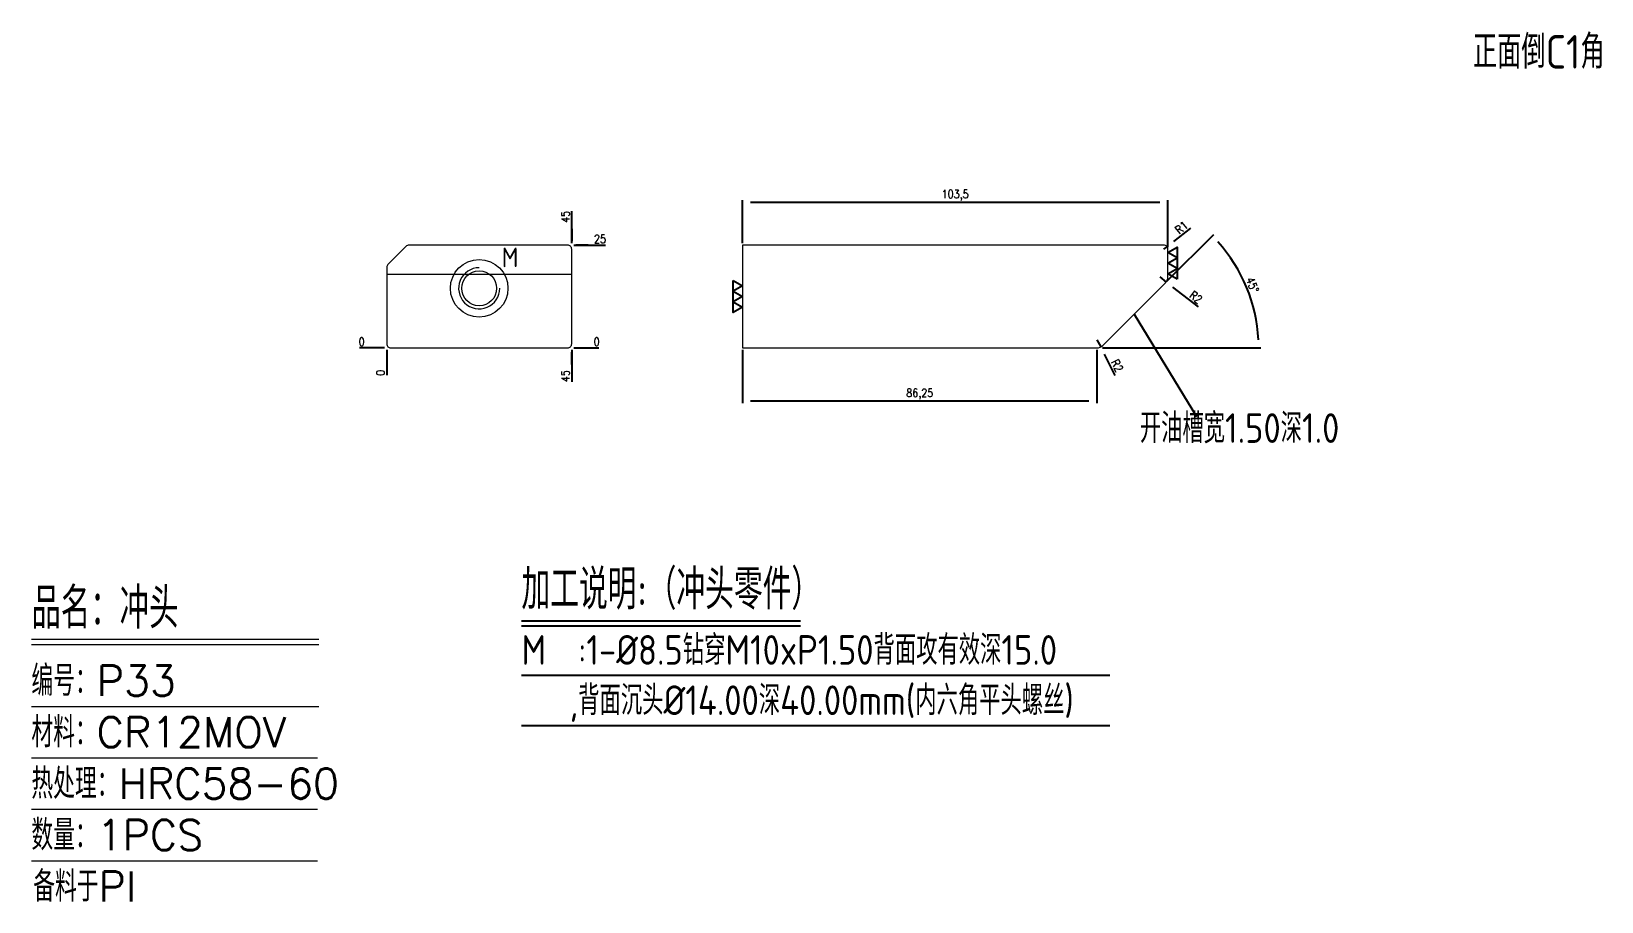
# Model space of a CAD drawing. Header units: millimetres. Extents: x 96586 to 96968, y 9286 to 9498.
import ezdxf
from ezdxf.enums import TextEntityAlignment as Align

# ---------------------------------------------------------------- set-up
doc = ezdxf.new("R2010")
doc.units = ezdxf.units.MM
doc.linetypes.add('DASHED', pattern=[0])
for name, color, linetype in [('DIM', 4, 'Continuous'), ('PUNCH', 2, 'Continuous'), ('TEXT', 4, 'Continuous')]:
    doc.layers.add(name, color=color, linetype=linetype)
doc.styles.add('chinesef_fs', font='simplex.shx', dxfattribs={"bigfont": 'gbcbig.shx'})
doc.styles.add('gbenor', font='gbenor.shx', dxfattribs={"bigfont": 'gbcbig.shx'})
doc.styles.get("Standard").update_dxf_attribs({"font": 'txt.shx', "width": 0.85, "bigfont": 'ctxt.shx'})
doc.dimstyles.new('T-2-WX', dxfattribs={"dimtxt": 2, "dimasz": 2, "dimexe": 0.5, "dimexo": 0.5, "dimgap": 0.5, "dimtad": 1, "dimtxsty": 'Standard', "dimblk": 'OPEN30', "dimcen": 0, "dimazin": 3, "dimtfac": 1, "dimtmove": 0, "dimatfit": 3, "dimldrblk": 'OPEN30', "dimlwd": -1, "dimlwe": -1})

# ---------------------------------------------------------------- blocks, each defined once
blk = doc.blocks.new('*D7579')
at = {"layer": 'Defpoints', "color": 0}
for p in [(96672.49, 9421.06), (96717.49, 9421.06), (96722.49, 9421.06)]:
    blk.add_point(p, dxfattribs=at)
at = {"layer": 'DIM', "color": 0}
blk.add_line((96717.99, 9421.06), (96724.12, 9421.06), dxfattribs=at)
at = {"layer": 'DIM', "color": 0, "insert": (96723.55, 9422.56), "char_height": 2, "attachment_point": 5}
blk.add_mtext('0', dxfattribs=at)
blk = doc.blocks.new('_Open30')
blk = doc.blocks.new('*D7580')
at = {"layer": 'Defpoints', "color": 0}
for p in [(96717.49, 9446.06), (96722.49, 9446.06), (96672.49, 9421.06)]:
    blk.add_point(p, dxfattribs=at)
at = {"layer": 'DIM', "color": 0}
for p, q in [((96717.99, 9446.06), (96721.49, 9446.06)), ((96721.49, 9446.06), (96718.49, 9446.06)), ((96718.49, 9446.06), (96725.74, 9446.06))]:
    blk.add_line(p, q, dxfattribs=at)
at = {"layer": 'DIM', "color": 0, "insert": (96724.36, 9447.56), "char_height": 2, "attachment_point": 5}
blk.add_mtext('25', dxfattribs=at)
blk = doc.blocks.new('*D7581')
at = {"layer": 'Defpoints', "color": 0}
for p in [(96667.49, 9421.06), (96672.49, 9421.06), (96672.49, 9421.06)]:
    blk.add_point(p, dxfattribs=at)
at = {"layer": 'DIM', "color": 0}
blk.add_line((96671.99, 9421.06), (96665.85, 9421.06), dxfattribs=at)
at = {"layer": 'DIM', "color": 0, "insert": (96666.42, 9422.56), "char_height": 2, "attachment_point": 5}
blk.add_mtext('0', dxfattribs=at)
blk = doc.blocks.new('*D7582')
at = {"layer": 'Defpoints', "color": 0}
for p in [(96672.49, 9421.06), (96717.49, 9421.06), (96717.49, 9416.06)]:
    blk.add_point(p, dxfattribs=at)
at = {"layer": 'DIM', "color": 0}
for p, q in [((96717.49, 9420.56), (96717.49, 9417.06)), ((96717.49, 9417.06), (96717.49, 9420.06)), ((96717.49, 9420.06), (96717.49, 9412.81))]:
    blk.add_line(p, q, dxfattribs=at)
at = {"layer": 'DIM', "color": 0, "insert": (96715.99, 9414.19), "char_height": 2, "attachment_point": 5, "rotation": 90}
blk.add_mtext('45', dxfattribs=at)
blk = doc.blocks.new('*D7583')
at = {"layer": 'Defpoints', "color": 0}
for p in [(96672.49, 9421.06), (96672.49, 9421.06), (96672.49, 9416.06)]:
    blk.add_point(p, dxfattribs=at)
at = {"layer": 'DIM', "color": 0}
blk.add_line((96672.49, 9420.56), (96672.49, 9414.43), dxfattribs=at)
at = {"layer": 'DIM', "color": 0, "insert": (96670.99, 9415), "char_height": 2, "attachment_point": 5, "rotation": 90}
blk.add_mtext('0', dxfattribs=at)
blk = doc.blocks.new('*D7584')
at = {"layer": 'Defpoints', "color": 0}
for p in [(96717.49, 9451.06), (96717.49, 9446.06), (96672.49, 9421.06)]:
    blk.add_point(p, dxfattribs=at)
at = {"layer": 'DIM', "color": 0}
for p, q in [((96717.49, 9447.06), (96717.49, 9454.32)), ((96717.49, 9446.56), (96717.49, 9450.06)), ((96717.49, 9450.06), (96717.49, 9447.06))]:
    blk.add_line(p, q, dxfattribs=at)
at = {"layer": 'DIM', "color": 0, "insert": (96715.99, 9452.94), "char_height": 2, "attachment_point": 5, "rotation": 90}
blk.add_mtext('45', dxfattribs=at)
blk = doc.blocks.new('*D7585')
at = {"layer": 'Defpoints', "color": 0}
for p in [(96862.53, 9456.5), (96759.02, 9446.06), (96862.53, 9445.06)]:
    blk.add_point(p, dxfattribs=at)
at = {"layer": 'DIM', "color": 0}
for p, q in [((96759.02, 9446.56), (96759.02, 9457)), ((96761.02, 9456.5), (96860.53, 9456.5)), ((96862.53, 9445.56), (96862.53, 9457))]:
    blk.add_line(p, q, dxfattribs=at)
at = {"layer": 'DIM', "color": 0, "insert": (96810.77, 9458.19), "char_height": 2, "attachment_point": 5}
blk.add_mtext('103,5', dxfattribs=at)
blk = doc.blocks.new('*D7586')
at = {"layer": 'Defpoints', "color": 0}
for p in [(96861.53, 9445.06), (96862.31, 9445.68)]:
    blk.add_point(p, dxfattribs=at)
at = {"layer": 'DIM', "color": 0}
for p, q in [((96868.03, 9450.17), (96863.88, 9446.92)), ((96861.53, 9445.06), (96862.31, 9445.68))]:
    blk.add_line(p, q, dxfattribs=at)
at = {"layer": 'DIM', "color": 0, "insert": (96865.81, 9450.34), "char_height": 2, "attachment_point": 5, "rotation": 38.1536}
blk.add_mtext('R1', dxfattribs=at)
blk = doc.blocks.new('*D7587')
at = {"layer": 'Defpoints', "color": 0}
for p in [(96860.53, 9438.32), (96862.1, 9437.09)]:
    blk.add_point(p, dxfattribs=at)
at = {"layer": 'DIM', "color": 0}
for p, q in [((96860.53, 9438.32), (96862.1, 9437.09)), ((96863.68, 9435.86), (96869.87, 9431.04))]:
    blk.add_line(p, q, dxfattribs=at)
at = {"layer": 'DIM', "color": 0, "insert": (96869.31, 9433.38), "char_height": 2, "attachment_point": 5, "rotation": 322.1116}
blk.add_mtext('R2', dxfattribs=at)
blk = doc.blocks.new('*D7588')
at = {"layer": 'Defpoints', "color": 0}
for p in [(96845.27, 9423.06), (96846.18, 9421.28)]:
    blk.add_point(p, dxfattribs=at)
at = {"layer": 'DIM', "color": 0}
for p, q in [((96845.27, 9423.06), (96846.18, 9421.28)), ((96849.7, 9414.37), (96847.09, 9419.5))]:
    blk.add_line(p, q, dxfattribs=at)
at = {"layer": 'DIM', "color": 0, "insert": (96850.18, 9416.73), "char_height": 2, "attachment_point": 5, "rotation": 296.9954}
blk.add_mtext('R2', dxfattribs=at)
blk = doc.blocks.new('*D7589')
at = {"layer": 'Defpoints', "color": 0}
for p in [(96759.02, 9421.06), (96845.27, 9421.06), (96759.02, 9408.12)]:
    blk.add_point(p, dxfattribs=at)
at = {"layer": 'DIM', "color": 0}
for p, q in [((96759.02, 9420.56), (96759.02, 9407.62)), ((96845.27, 9420.56), (96845.27, 9407.62)), ((96843.27, 9408.12), (96761.02, 9408.12))]:
    blk.add_line(p, q, dxfattribs=at)
at = {"layer": 'DIM', "color": 0, "insert": (96802.15, 9409.81), "char_height": 2, "attachment_point": 5}
blk.add_mtext('86,25', dxfattribs=at)
blk = doc.blocks.new('*D7590')
at = {"layer": 'Defpoints', "color": 0}
for p in [(96861.94, 9436.9), (96883.29, 9431.03), (96759.02, 9421.06), (96845.27, 9421.06), (96846.69, 9421.65)]:
    blk.add_point(p, dxfattribs=at)
at = {"layer": 'DIM', "color": 0}
for p, q in [((96862.29, 9437.26), (96873.68, 9448.64)), ((96846.6, 9421.06), (96885.1, 9421.06))]:
    blk.add_line(p, q, dxfattribs=at)
blk.add_arc((96846.1, 9421.06), 38.5, 2.9765, 42.0235, dxfattribs=at)
at = {"layer": 'DIM', "color": 0, "insert": (96883.1, 9436.39), "char_height": 2, "attachment_point": 5, "rotation": 292.5}
blk.add_mtext('45%%d', dxfattribs=at)

msp = doc.modelspace()

# ---------------------------------------------------------------- linework, layer by layer
at = {"layer": 'DIM', "color": 4, "linetype": 'Continuous', "lineweight": 13}
for p, q in [((96586.063, 9350.218), (96655.962, 9350.218)), ((96586.063, 9348.929), (96655.962, 9348.929)), ((96586.063, 9333.839), (96655.962, 9333.839)), ((96586.063, 9321.325), (96655.658, 9321.325)), ((96586.063, 9308.811), (96655.658, 9308.811)), ((96586.063, 9296.296), (96655.658, 9296.296))]:
    msp.add_line(p, q, dxfattribs=at)
at = {"layer": 'PUNCH', "linetype": 'DASHED', "lineweight": 18, "ltscale": 0.5}
msp.add_line((96672.488, 9438.964), (96717.488, 9438.964), dxfattribs=at)
at = {"layer": 'PUNCH', "color": 4}
msp.add_line((96854.313, 9429.276), (96869.509, 9404.409), dxfattribs=at)
at = {"layer": 'PUNCH', "lineweight": 18}
msp.add_lwpolyline([(96672.488, 9440.65), (96672.488, 9422.064, 0.4142136), (96673.488, 9421.064), (96716.488, 9421.064, 0.4142136), (96717.488, 9422.064), (96717.488, 9445.064, 0.4142136), (96716.488, 9446.064), (96677.902, 9446.064, 0.1989124), (96677.195, 9445.771), (96672.78, 9441.357, 0.1989124)], format="xyb", close=True, dxfattribs=at)
at = {"layer": 'PUNCH', "color": 2, "linetype": 'Continuous', "lineweight": 15}
msp.add_lwpolyline([(96861.525, 9446.064), (96759.023, 9446.064), (96759.023, 9421.064), (96845.273, 9421.064, 0.1989124), (96846.687, 9421.65), (96861.939, 9436.903, 0.1989124), (96862.525, 9438.317), (96862.525, 9445.064, 0.4142136)], format="xyb", close=True, dxfattribs=at)
at = {"layer": 'PUNCH', "lineweight": 18}
msp.add_lwpolyline([(96694.988, 9440.564, 2.4142136), (96699.988, 9435.564)], format="xyb", dxfattribs=at)
at = {"layer": 'PUNCH', "linetype": 'DASHED', "lineweight": 18, "ltscale": 0.5}
msp.add_circle((96694.988, 9435.564), 7, dxfattribs=at)
at = {"layer": 'PUNCH', "lineweight": 18}
msp.add_circle((96694.988, 9435.564), 4.25, dxfattribs=at)
at = {"layer": 'TEXT', "color": 3}
for p, q in [((96705.274, 9354.679), (96773.176, 9354.679)), ((96705.274, 9353.419), (96773.176, 9353.419)), ((96705.274, 9341.467), (96848.418, 9341.467)), ((96705.274, 9329.227), (96848.418, 9329.227))]:
    msp.add_line(p, q, dxfattribs=at)
at = {"layer": 'TEXT'}
for points in [[(96864.775, 9437.793), (96862.525, 9439.092), (96864.775, 9440.392), (96862.525, 9441.691), (96864.775, 9442.99), (96862.525, 9444.289), (96864.775, 9445.588), (96864.775, 9437.793)], [(96756.773, 9437.461), (96759.023, 9436.162), (96756.773, 9434.863), (96759.023, 9433.564), (96756.773, 9432.265), (96759.023, 9430.966), (96756.773, 9429.667), (96756.773, 9437.461)]]:
    msp.add_lwpolyline(points, close=True, dxfattribs=at)

# ---------------------------------------------------------------- texts
at = {"layer": 'DIM', "color": 3, "linetype": 'Continuous', "lineweight": 13, "style": 'chinesef_fs'}
for s, height, p in [('品名：冲头', 9.9377, (96586.063, 9352.794)), ('编号：P33', 7.3613, (96586.063, 9336.415)), ('材料：CR12MOV', 7.3613, (96586.063, 9323.901)), ('热处理：HRC58-60', 7.36126, (96586.063, 9311.387)), ('数量：1PCS', 7.3613, (96586.063, 9298.873)), ('备料于PI', 7.3613, (96586.511, 9286.359))]:
    msp.add_text(s, height=height, dxfattribs=at).set_placement(p)
at = {"layer": 'TEXT', "color": 4, "lineweight": 18, "style": 'gbenor'}
msp.add_text('正面倒C1角', height=8.1761, dxfattribs=at).set_placement((96936.72, 9488.998))
at = {"layer": 'TEXT', "color": 4, "style": 'gbenor'}
msp.add_text('M', height=4.8, dxfattribs=at).set_placement((96702.511, 9443.088), align=Align.MIDDLE_CENTER)
for s, height, p in [('开油槽宽1.50深1.0', 7.2, (96855.684, 9397.95)), ('加工说明:（冲头零件）', 9.72, (96705.274, 9357.451)), ('M  :1-%%C8.5钻穿M10xP1.50背面攻有效深15.0', 7.2, (96705.274, 9343.987)), ('   ,背面沉头%%C14.00深40.00mm(内六角平头螺丝)', 7.2, (96705.274, 9331.747))]:
    msp.add_text(s, height=height, dxfattribs=at).set_placement(p)

# ---------------------------------------------------------------- dimensions: what is measured, and where the dimension line sits
at = {"layer": 'DIM'}
for base, p1, p2, picture, middle in [((96862.525, 9456.502), (96759.023, 9446.064), (96862.525, 9445.064), '*D7585', (96810.774, 9458.193)), ((96759.023, 9408.122), (96845.273, 9421.064), (96759.023, 9421.064), '*D7589', (96802.148, 9409.812))]:
    dim = msp.add_linear_dim(base=base, p1=p1, p2=p2, dimstyle='T-2-WX', dxfattribs=at)
    dim.commit()
    dim.dimension.update_dxf_attribs({"geometry": picture, "text_midpoint": middle})
for feature_location, offset, dtype, origin, picture, middle in [((96717.488, 9446.064), (0, 5), 1, (96672.488, 9421.064), '*D7584', (96715.988, 9452.941)), ((96717.488, 9446.064), (5, 0), 0, (96672.488, 9421.064), '*D7580', (96724.364, 9447.564)), ((96672.487559922, 9421.064348506), (-5, 0), 0, (96672.487559922, 9421.064348506), '*D7581', (96666.420893255, 9422.564348506)), ((96717.487559942, 9421.064348506), (5, 0), 0, (96672.487559922, 9421.064348506), '*D7579', (96723.554226608, 9422.564348506)), ((96672.487559922, 9421.064348506), (0, -5), 1, (96672.487559922, 9421.064348506), '*D7583', (96670.987559922, 9414.99768184)), ((96717.488, 9421.064), (0, -5), 1, (96672.488, 9421.064), '*D7582', (96715.988, 9414.188))]:
    dim = msp.add_ordinate_dim(feature_location=feature_location, offset=offset, dtype=dtype, origin=origin, dimstyle='T-2-WX', dxfattribs=at)
    dim.commit()
    dim.dimension.update_dxf_attribs({"geometry": picture, "text_midpoint": middle})
for center, mpoint, picture, middle in [((96861.525, 9445.064), (96862.311, 9445.682), '*D7586', (96865.815, 9450.342)), ((96845.273, 9423.064), (96846.18, 9421.282), '*D7588', (96850.184, 9416.727))]:
    dim = msp.add_radius_dim(center=center, mpoint=mpoint, dimstyle='T-2-WX', dxfattribs=at)
    dim.commit()
    dim.dimension.update_dxf_attribs({"geometry": picture, "text_midpoint": middle})
dim = msp.add_angular_dim_2l(base=(96883.293, 9431.03), line1=((96846.687, 9421.65), (96861.939, 9436.903)), line2=((96759.023, 9421.064), (96845.273, 9421.064)), dimstyle='T-2-WX', dxfattribs=at)
dim.commit()
dim.dimension.update_dxf_attribs({"geometry": '*D7590', "text_midpoint": (96883.103, 9436.391)})
dim = msp.add_radius_dim(center=(96860.525, 9438.317), mpoint=(96862.103, 9437.088), dimstyle='T-2-WX', dxfattribs=at)
dim.commit()
dim.dimension.update_dxf_attribs({"geometry": '*D7587', "text_midpoint": (96868.389, 9432.197), "dimtype": 164})

doc.saveas('drawing.dxf')
